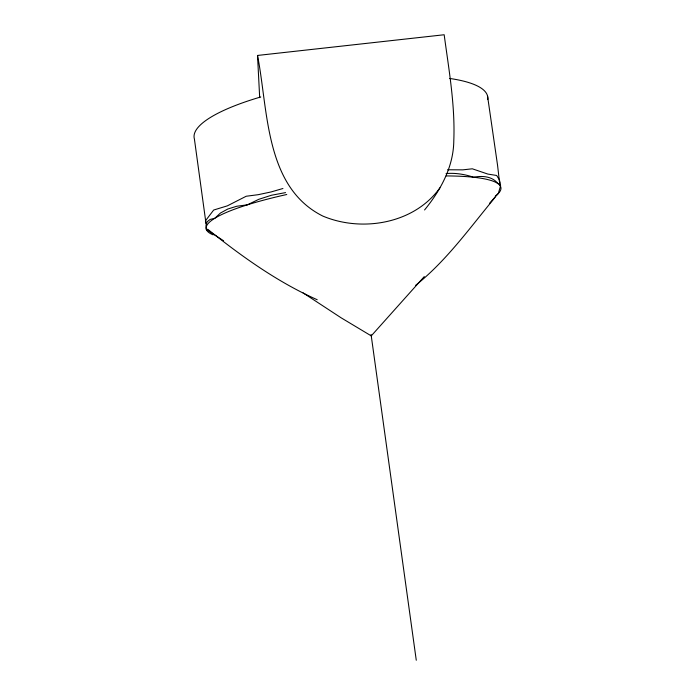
<?xml version="1.0" encoding="UTF-8"?>
<svg xmlns="http://www.w3.org/2000/svg" width="695" height="695" viewBox="0 0 695 695"><rect width="100%" height="100%" fill="white"/><g stroke="black" fill="none" stroke-linecap="round" stroke-linejoin="round"><path stroke-width="1.04" d="M499.462 184.731L500.157 182.698L499.253 179.597L496.656 175.47L487.855 174.08L472.305 168.798L462.783 169.858L447.589 169.771M424.558 209.968C440.691 190.161 453.548 166.791 453.8 140.633C455.208 105.075 448.883 69.848 444.174 34.75L257.515 55.452L259.687 97.674M495.127 197.076L493.268 199.604C468.795 229.281 445.929 261.181 415.653 285.306M439.935 187.824C414.411 223.694 361.982 232.599 322.793 216.058C264.673 187.025 268.305 110.045 257.515 55.452M424.298 276.558L371.252 335.876L341.115 317.806L303.133 292.916M489.706 203.131L498.332 193.445L500.591 185.669L499.87 183.854L497.828 183.541C492.19 176.104 481.965 175.618 473.521 177.234C464.712 174.28 455.364 172.742 446.068 173.568M282.935 188.501L271.085 191.95L258.132 194.696L246.212 196.242L227.352 205.85L213.686 210.029L205.416 220.854L206.059 223.286M285.549 192.611L271.528 195.234L258.757 199.326L247.359 204.834L236.769 206.25L227.778 209.03L220.411 213.061L214.79 218.282L210.133 219.429L207.223 221.731L205.981 225.102L206.372 229.506L223.555 240.765M206.372 229.506L207.683 229.915M317.207 299.727C277.522 282.083 241.391 256.203 207.675 229.194M206.024 223.59L194.4 138.974A148.209 36.453 -7.9 0 1 260.764 96.961M487.525 95.936L497.568 165.349L499.844 185.026M371.069 334.512L416.27 660.25M449.639 78.448A148.209 36.453 -7.9 0 1 487.716 99.567M446.129 175.922A148.791 25.185 -7.9 0 1 495.344 196.025M213.191 234.858A148.791 25.185 -7.9 0 1 286.774 194.504"/></g></svg>
